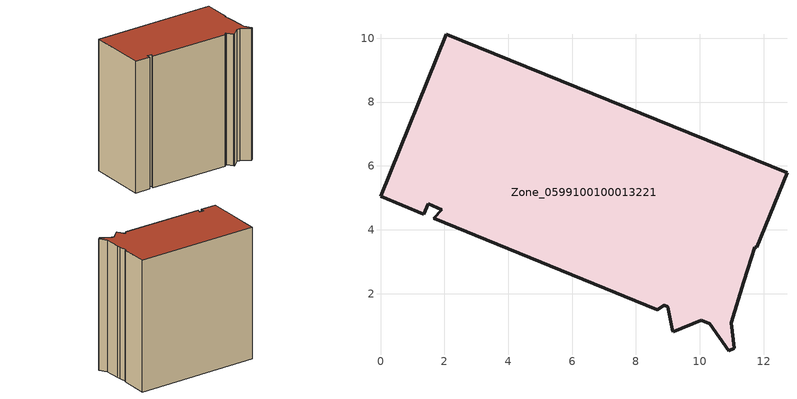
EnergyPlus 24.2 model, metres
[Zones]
Zone_0599100100013221
 floor ground (C_G): 1.66,4.37 1.92,4.63 1.49,4.82 1.36,4.49 0,5.05 2.06,10.12 12.73,5.79 11.79,3.46 11.72,3.46 11.51,2.77 11.38,2.37 10.98,1.09 11.07,0.29 10.9,0.22 10.31,1.06 10.04,1.17 9.16,0.81 9.13,0.89 9,1.58 8.88,1.63 8.66,1.49 z0
 wall outside (C_F): 1.49,4.82 1.92,4.63 1.66,4.37 8.66,1.49 8.88,1.63 9,1.58 9.13,0.89 9.16,0.81 10.04,1.17 10.31,1.06 10.9,0.22 11.07,0.29 10.98,1.09 11.38,2.37 11.51,2.77 11.72,3.46 11.79,3.46 12.73,5.79 2.06,10.12 0,5.05 1.36,4.49 1.49,4.82 z0:12.5
 roof outside (C_R): 1.92,4.63 1.66,4.37 8.66,1.49 8.88,1.63 9,1.58 9.13,0.89 9.16,0.81 10.04,1.17 10.31,1.06 10.9,0.22 11.07,0.29 10.98,1.09 11.38,2.37 11.51,2.77 11.72,3.46 11.79,3.46 12.73,5.79 2.06,10.12 0,5.05 1.36,4.49 1.49,4.82 z12.5
[BUILDING]
Pand.0599100100013221: North Axis=0; Terrain=City; Loads Convergence Tolerance Value=0.04; Temperature Convergence Tolerance Value=0.4; Solar Distribution=FullExterior; Maximum Number of Warmup Days=25; Minimum Number of Warmup Days=1
[Site:Location]
Rotterdam.The.Hague.AP_ZH_NLD Design_Conditions: Latitude=51.96; Longitude=4.45; Time Zone=1; Elevation=-4.5
[SITE:GROUNDTEMPERATURE:BUILDINGSURFACE]
18, 18, 18, 18, 18, 18, 18, 18, 18, 18, 18, 18
[MATERIAL] Thermal Absorptance=0.9; Solar Absorptance=0.7; Visible Absorptance=0.7
Name | Roughness | Thickness | Conductivity | Density | Specific Heat
G.TC.2015-2018 | MediumSmooth | 0.15 | 0.0428571 | 540 | 1210
F.TC.2015-2018 | Rough | 0.3 | 0.0666667 | 1920 | 840
R.TC.2015-2018 | MediumRough | 0.2 | 0.0333333 | 1500 | 1000
[CONSTRUCTION]
C_G: G.TC.2015-2018
C_F: F.TC.2015-2018
C_R: R.TC.2015-2018
[ZONE]
Zone_0599100100013221: Type=1; Multiplier=1; Ceiling Height=Autocalculate; Volume=Autocalculate; Floor Area=autocalculate; Part of Total Floor Area=Yes
[ZONEINFILTRATION:DESIGNFLOWRATE]
Infil_Zone_0599100100013221: Zone or ZoneList or Space or SpaceList=Zone_0599100100013221; Schedule=AlwaysOn; Design Flow Rate Calculation Method=Flow/Area; Flow Rate per Floor Area=0.0015; Constant Term Coefficient=1; Temperature Term Coefficient=0; Velocity Term Coefficient=0; Velocity Squared Term Coefficient=0
[HVACTEMPLATE:ZONE:IDEALLOADSAIRSYSTEM]
Zone_0599100100013221: Maximum Heating Supply Air Temperature=50; Minimum Cooling Supply Air Temperature=13; Maximum Heating Supply Air Humidity Ratio=0.0156; Minimum Cooling Supply Air Humidity Ratio=0.0077; Heating Limit=NoLimit; Cooling Limit=NoLimit; Dehumidification Control Type=ConstantSensibleHeatRatio; Cooling Sensible Heat Ratio=0.7; Dehumidification Setpoint=60; Humidification Control Type=None; Humidification Setpoint=30; Outdoor Air Method=None; Outdoor Air Flow Rate per Person=0.00944; Outdoor Air Flow Rate per Zone Floor Area=0; Outdoor Air Flow Rate per Zone=0; Demand Controlled Ventilation Type=None; Outdoor Air Economizer Type=NoEconomizer; Heat Recovery Type=None; Sensible Heat Recovery Effectiveness=0.7; Latent Heat Recovery Effectiveness=0.65
[ZONECONTROL:THERMOSTAT]
ThermostatControl_Zone_0599100100013221: Zone or ZoneList=Zone_0599100100013221; Control Type Schedule=DualSetpointControlType; Control 1=Thermostat_Zone_0599100100013221; Temperature Difference Between Cutout And Setpoint=0
[THERMOSTATSETPOINT:DUALSETPOINT]
Thermostat_Zone_0599100100013221: Heating Setpoint Temperature Schedule=HeatingSetpoint_Zone_0599100100013221; Cooling Setpoint Temperature Schedule=CoolingSetpoint_Zone_0599100100013221
[SCHEDULE:COMPACT]
HeatingSetpoint_Zone_0599100100013221: Through: 12/31, For: AllDays, Until: 24:00, 21
CoolingSetpoint_Zone_0599100100013221: Through: 12/31, For: AllDays, Until: 24:00, 24
DualSetpointControlType: Through: 12/31, For: AllDays, Until: 24:00, 4
AlwaysOn: Through: 12/31, For: AllDays, Until: 24:00, 1
